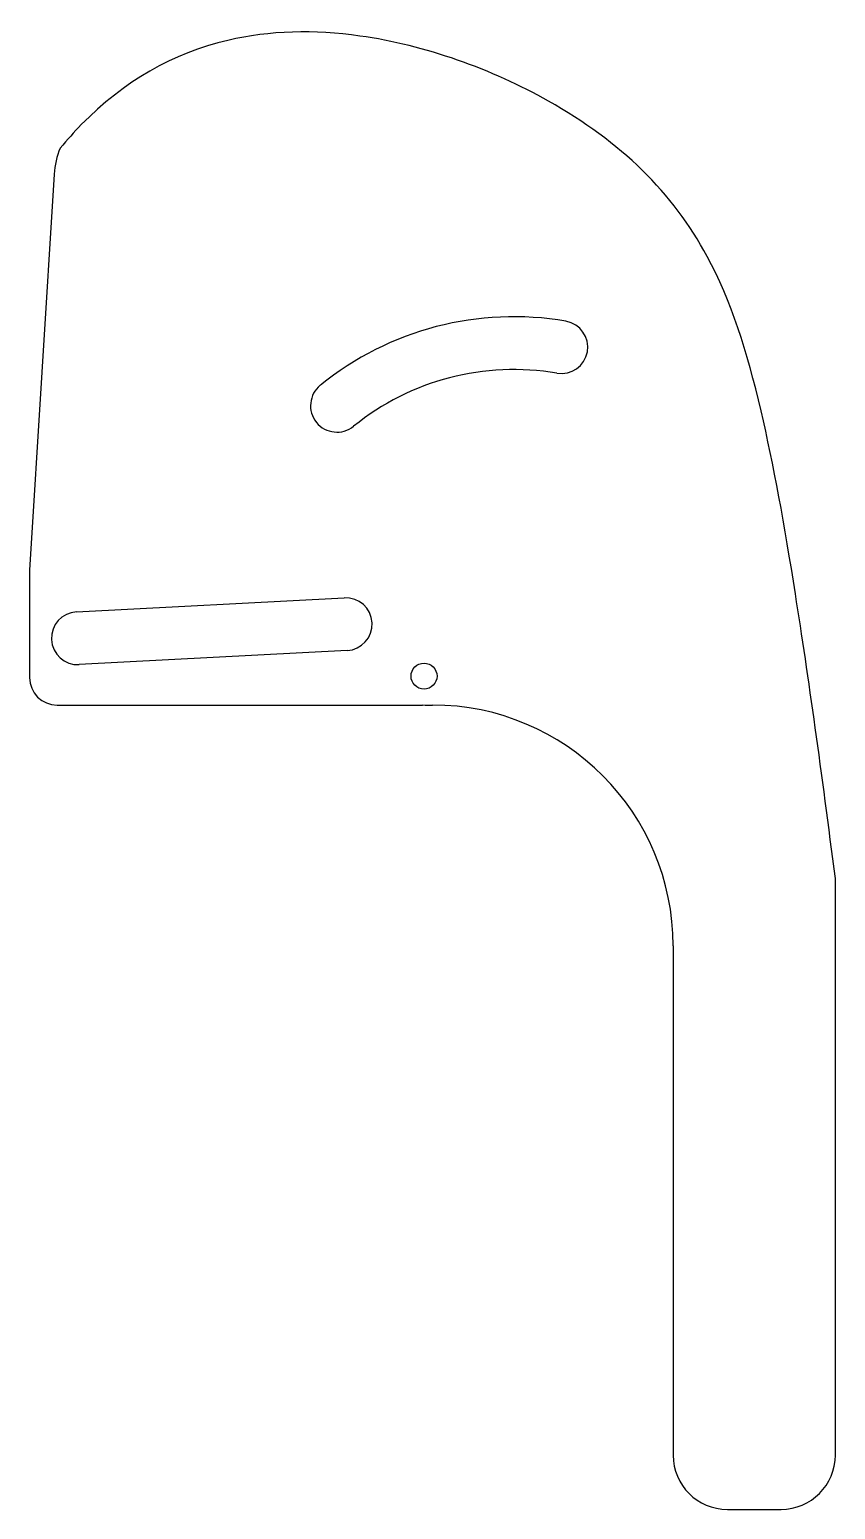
# Model space of a CAD drawing. Header units: millimetres. Extents: x -75 to 75, y -138 to 138.
import ezdxf

# ---------------------------------------------------------------- set-up
doc = ezdxf.new("R2010")
doc.units = ezdxf.units.MM
doc.layers.add('CUTOUTS', color=1, linetype='CONTINUOUS')
doc.layers.add('PERIMETER', color=5, linetype='CONTINUOUS')

msp = doc.modelspace()

# ---------------------------------------------------------------- linework, layer by layer
at = {"layer": 'CUTOUTS'}
for p, q in [((-66.38, 29.58), (-16.44, 32.2)), ((-15.93, 22.36), (-65.86, 19.74))]:
    msp.add_line(p, q, dxfattribs=at)
msp.add_circle((-1.58, 17.61), 2.42, dxfattribs=at)
for centre, radius, start, end in [((15.13, 27.38), 57.24, 80.1901, 129.0254), ((24.04, 78.93), 4.92, -99.8099, 80.1901), ((15.13, 27.38), 47.39, 80.1901, 129.0254), ((-17.82, 68.02), 4.92, 129.0254, 309.0254), ((-16.19, 27.28), 4.93, -87, 93), ((-66.12, 24.66), 4.93, 93, 273)]:
    msp.add_arc(centre, radius, start, end, dxfattribs=at)
at = {"layer": 'PERIMETER'}
for p, q in [((-70.54, 111.21), (-75.12, 37.33)), ((-75.12, 37.33), (-75.12, 17.33)), ((-70, 12.21), (-1.86, 12.21)), ((-1.86, 12.21), (-1.85, 12.23)), ((75.12, -127.67), (75.12, -20.16)), ((44.88, -32.72), (44.88, -127.67)), ((55, -137.79), (65, -137.79))]:
    msp.add_line(p, q, dxfattribs=at)
for centre, radius, start, end in [((-55.44, 110.27), 15.13, 157.4802, 176.4469), ((-70, 17.33), 5.13, 180, 270), ((0, 87.33), 75.13, 268.588, 270), ((-0.05, -32.72), 44.93, 0, 89.9363), ((55, -127.67), 10.13, 180, 270), ((65, -127.67), 10.12, 270, 360)]:
    msp.add_arc(centre, radius, start, end, dxfattribs=at)
msp.add_open_spline([(75.12, -20.16), (75.12, -20.16), (75.12, -20.16), (75.12, -20.16), (72.6, -0.4), (70.14, 17.31), (67.67, 32.93), (65.64, 45.71), (63.62, 57.07), (61.26, 67.09), (58.66, 78.18), (55.67, 87.61), (51.22, 95.87), (48.04, 101.77), (44.09, 107.09), (39.08, 111.97), (34.2, 116.73), (28.3, 121.07), (21.61, 124.84), (11.1, 130.77), (-1.34, 135.26), (-13.52, 136.97), (-22.04, 138.17), (-30.4, 137.98), (-38.14, 136.16), (-48.39, 133.76), (-57.56, 128.52), (-65.48, 120.44), (-66.82, 119.06), (-68.13, 117.61), (-69.41, 116.07), (-69.41, 116.07), (-69.41, 116.07), (-69.41, 116.06)], degree=3, knots=[-1.000012, -1.000012, -1.000012, -1.000012, -1, -1, -1, -0.851976, -0.851976, -0.851976, -0.730771, -0.730771, -0.730771, -0.596637, -0.596637, -0.596637, -0.500966, -0.500966, -0.500966, -0.407741, -0.407741, -0.407741, -0.2613, -0.2613, -0.2613, -0.158771, -0.158771, -0.158771, -0.023052, -0.023052, -0.023052, 0, 0, 0, 0.000044, 0.000044, 0.000044, 0.000044], dxfattribs=at)

doc.saveas('drawing.dxf')
